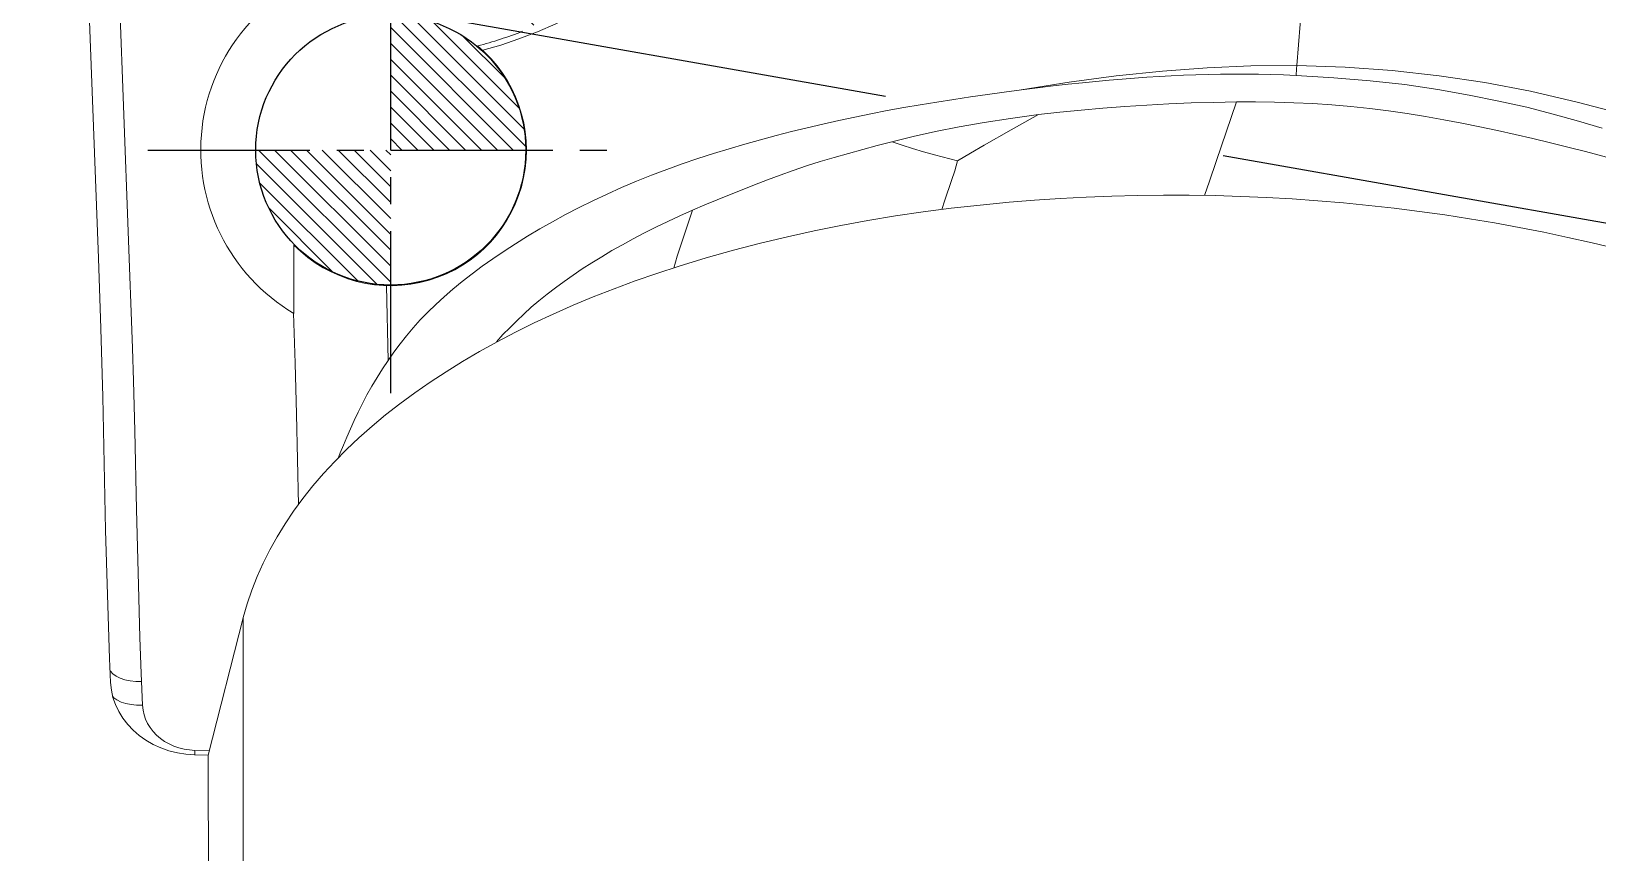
# Model space of a CAD drawing. Header units: inches. Extents: x 160917 to 162189, y -51061 to -50161.
# Drawn here: x 161490.04 to 161504.53, y -50530.78 to -50523.17 of the extents above; entities that cross this region are included whole.
import ezdxf

# ---------------------------------------------------------------- set-up
doc = ezdxf.new("R2010")
doc.units = ezdxf.units.IN
doc.header["$LTSCALE"] = 2
doc.header["$MEASUREMENT"] = 0
doc.linetypes.add('CENTER2', pattern=[1.125, 0.75, -0.125, 0.125, -0.125])
doc.linetypes.add('HIDDEN', pattern=[9.525, 6.35, -3.175])
doc.layers.add('PIN', color=4, linetype='CONTINUOUS')
doc.layers.add('壓塊', color=157, linetype='CONTINUOUS')
doc.layers.add('PRODUCT', color=1, linetype='CONTINUOUS', lineweight=15)
doc.layers.add('枕位', color=75, linetype='CONTINUOUS', lineweight=15)

msp = doc.modelspace()

# ---------------------------------------------------------------- hatches: boundary and pattern name
at = {"layer": 'PIN', "linetype": 'Continuous'}
h = msp.add_hatch(dxfattribs=at)
h.set_pattern_fill('ANSI31', color=6, scale=0.833333, angle=90, style=0)
h.set_pattern_definition([(135, (161664.43175, -50536.13672), (-0.073656956, -0.073656956), [])])
h.paths.add_polyline_path([(161493.363, -50524.27), (161492.113, -50524.27, 0.414214), (161493.363, -50525.52)])
h.paths.add_polyline_path([(161493.363, -50523.02), (161493.363, -50524.27), (161494.613, -50524.27, 0.414214)])

# ---------------------------------------------------------------- linework, layer by layer
at = {"layer": 'PIN', "color": 6, "linetype": 'CENTER2'}
for p, q in [((161493.363, -50526.52), (161493.363, -50522.02)), ((161491.113, -50524.27), (161495.613, -50524.27))]:
    msp.add_line(p, q, dxfattribs=at)
at = {"layer": 'PIN', "color": 6, "linetype": 'Continuous'}
msp.add_circle((161493.363, -50524.27), 1.25, dxfattribs=at)
at = {"layer": 'PRODUCT', "linetype": 'ByBlock'}
for p, q in [((161490.84, -50522.552), (161490.974, -50526.104)), ((161501.748, -50523.517), (161501.744, -50523.579)), ((161501.749, -50523.487), (161501.748, -50523.517)), ((161501.192, -50523.824), (161501.005, -50524.377)), ((161496.04, -50524.878), (161496.156, -50524.827)), ((161498.493, -50524.733), (161498.465, -50524.82)), ((161499.086, -50524.753), (161498.818, -50524.779)), ((161492.466, -50525.36), (161492.467, -50525.151)), ((161492.465, -50525.571), (161492.466, -50525.36)), ((161493.323, -50525.526), (161493.339, -50526.217)), ((161492.467, -50525.783), (161492.465, -50525.571)), ((161490.974, -50526.104), (161490.983, -50526.407)), ((161490.983, -50526.407), (161490.994, -50526.869)), ((161490.994, -50526.869), (161491.009, -50527.597)), ((161491.009, -50527.597), (161491.027, -50528.299)), ((161491.027, -50528.299), (161491.041, -50528.783)), ((161491.673, -50529.873), (161491.998, -50528.6)), ((161491.041, -50528.783), (161491.053, -50529.116)), ((161490.77, -50529.201), (161490.761, -50528.977)), ((161490.95, -50529.185), (161491.002, -50529.191)), ((161491.002, -50529.191), (161491.056, -50529.192)), ((161491.053, -50529.116), (161491.065, -50529.411)), ((161490.777, -50529.27), (161490.77, -50529.201)), ((161490.845, -50529.469), (161490.815, -50529.405)), ((161490.959, -50529.405), (161491.011, -50529.411)), ((161491.011, -50529.411), (161491.065, -50529.411)), ((161491.466, -50529.864), (161491.388, -50529.851)), ((161491.546, -50529.87), (161491.466, -50529.864)), ((161491.673, -50529.873), (161491.546, -50529.87)), ((161491.548, -50529.868), (161491.55, -50529.829)), ((161491.55, -50529.829), (161491.683, -50529.833))]:
    msp.add_line(p, q, dxfattribs=at)
for points in [[(161501.979, -50520.556), (161501.918, -50521.461), (161501.886, -50521.892), (161501.853, -50522.307), (161501.817, -50522.711), (161501.78, -50523.105), (161501.749, -50523.487)], [(161496.591, -50521.605), (161496.464, -50521.793), (161496.329, -50521.971), (161496.186, -50522.139), (161496.038, -50522.296), (161495.884, -50522.442), (161495.726, -50522.578), (161495.563, -50522.703), (161495.398, -50522.818), (161495.23, -50522.923), (161495.061, -50523.017), (161494.89, -50523.101), (161494.72, -50523.176), (161494.55, -50523.241), (161494.381, -50523.298), (161494.214, -50523.345)], [(161490.724, -50527.79), (161490.697, -50526.555), (161490.68, -50525.921), (161490.657, -50525.272), (161490.552, -50522.506)], [(161499.199, -50523.713), (161499.644, -50523.641), (161500.079, -50523.584), (161500.507, -50523.54), (161500.92, -50523.509), (161501.325, -50523.491), (161501.749, -50523.487)], [(161508.905, -50526.225), (161508.655, -50525.945), (161508.386, -50525.691), (161508.076, -50525.443), (161507.748, -50525.219), (161507.397, -50525.014), (161506.995, -50524.808), (161506.568, -50524.608), (161506.134, -50524.418), (161505.694, -50524.243), (161505.247, -50524.083), (161504.795, -50523.943), (161504.346, -50523.825), (161503.912, -50523.726), (161503.491, -50523.644), (161503.067, -50523.581), (161502.633, -50523.534), (161502.198, -50523.502), (161501.749, -50523.487)], [(161499.2, -50523.713), (161499.351, -50523.694), (161499.495, -50523.676), (161499.634, -50523.66), (161499.765, -50523.646), (161499.891, -50523.634), (161500.013, -50523.623), (161500.132, -50523.613), (161500.248, -50523.604), (161500.362, -50523.596), (161500.476, -50523.588), (161500.588, -50523.582), (161500.702, -50523.577), (161500.815, -50523.572), (161500.93, -50523.569), (161501.045, -50523.567), (161501.161, -50523.566), (161501.278, -50523.566), (161501.395, -50523.568), (161501.511, -50523.57), (161501.628, -50523.574), (161501.744, -50523.579)], [(161501.744, -50523.579), (161502.094, -50523.6), (161502.429, -50523.628), (161502.75, -50523.664), (161503.055, -50523.709), (161503.345, -50523.76), (161503.62, -50523.816), (161503.879, -50523.874), (161504.123, -50523.937), (161504.356, -50524.001), (161504.578, -50524.066)], [(161493.857, -50525.629), (161493.939, -50525.558), (161494.025, -50525.487), (161494.116, -50525.416), (161494.21, -50525.346), (161494.309, -50525.276), (161494.412, -50525.206), (161494.519, -50525.137), (161494.629, -50525.068), (161494.743, -50525), (161494.861, -50524.933), (161494.982, -50524.868), (161495.107, -50524.803), (161495.235, -50524.74), (161495.366, -50524.678), (161495.5, -50524.617), (161495.637, -50524.559), (161495.776, -50524.503), (161495.918, -50524.449), (161496.061, -50524.398), (161496.206, -50524.348), (161496.351, -50524.302), (161496.496, -50524.257), (161496.641, -50524.215), (161496.785, -50524.175), (161496.93, -50524.136), (161497.074, -50524.099), (161497.218, -50524.063), (161497.363, -50524.029), (161497.51, -50523.996), (161497.658, -50523.965), (161497.807, -50523.934), (161497.958, -50523.905), (161498.111, -50523.877), (161498.265, -50523.85), (161498.419, -50523.825), (161498.574, -50523.801), (161498.729, -50523.778), (161498.886, -50523.755), (161499.042, -50523.733), (161499.2, -50523.713)], [(161499.359, -50523.942), (161499.556, -50523.92), (161499.755, -50523.899), (161499.955, -50523.882), (161500.157, -50523.866), (161500.361, -50523.853), (161500.566, -50523.843), (161500.773, -50523.834), (161500.981, -50523.828), (161501.192, -50523.824)], [(161501.192, -50523.824), (161501.368, -50523.824), (161501.544, -50523.826), (161501.721, -50523.832), (161501.897, -50523.84), (161502.074, -50523.851), (161502.25, -50523.866), (161502.425, -50523.884), (161502.599, -50523.906), (161502.771, -50523.931), (161502.942, -50523.958), (161503.11, -50523.989), (161503.277, -50524.021), (161503.443, -50524.054), (161503.608, -50524.089), (161503.771, -50524.126), (161503.934, -50524.163), (161504.097, -50524.202), (161504.259, -50524.242), (161504.421, -50524.284), (161504.582, -50524.326), (161504.743, -50524.37)], [(161498.198, -50524.145), (161498.405, -50524.099), (161498.624, -50524.055), (161498.856, -50524.015), (161499.101, -50523.977), (161499.359, -50523.942)], [(161499.359, -50523.942), (161499.231, -50524.012), (161499.105, -50524.083)], [(161499.105, -50524.083), (161498.855, -50524.225), (161498.731, -50524.298), (161498.609, -50524.371)], [(161496.156, -50524.827), (161496.269, -50524.778), (161496.384, -50524.73), (161496.499, -50524.683), (161496.615, -50524.637), (161496.731, -50524.591), (161496.849, -50524.547), (161496.968, -50524.503), (161497.089, -50524.459), (161497.212, -50524.417), (161497.338, -50524.377), (161497.468, -50524.338), (161497.599, -50524.301), (161497.732, -50524.264), (161497.867, -50524.229), (161498.198, -50524.145)], [(161498.609, -50524.371), (161498.395, -50524.315), (161498.293, -50524.285), (161498.194, -50524.254), (161498.098, -50524.224), (161498.005, -50524.194)], [(161498.609, -50524.371), (161498.583, -50524.461), (161498.553, -50524.551), (161498.493, -50524.733)], [(161501.005, -50524.377), (161500.942, -50524.559), (161500.894, -50524.692)], [(161496.156, -50524.827), (161496.084, -50525.038), (161496.015, -50525.251), (161495.982, -50525.362)], [(161498.818, -50524.779), (161498.552, -50524.809), (161498.291, -50524.843), (161498.034, -50524.88), (161497.78, -50524.922), (161497.529, -50524.968), (161497.281, -50525.018), (161497.035, -50525.072), (161496.787, -50525.131), (161496.536, -50525.197), (161496.284, -50525.268), (161496.033, -50525.344)], [(161495.508, -50525.146), (161495.608, -50525.091), (161495.711, -50525.037), (161495.818, -50524.984), (161495.927, -50524.931), (161496.04, -50524.878)], [(161494.342, -50526.045), (161494.402, -50525.979), (161494.465, -50525.915), (161494.529, -50525.851), (161494.596, -50525.788), (161494.664, -50525.726), (161494.735, -50525.665), (161494.81, -50525.605), (161494.888, -50525.545), (161494.968, -50525.486), (161495.051, -50525.427), (161495.136, -50525.37), (161495.224, -50525.313), (161495.316, -50525.257), (161495.41, -50525.201), (161495.508, -50525.146)], [(161493.339, -50526.217), (161493.393, -50526.14), (161493.45, -50526.064), (161493.509, -50525.989), (161493.571, -50525.916), (161493.636, -50525.843), (161493.705, -50525.771), (161493.779, -50525.7), (161493.857, -50525.629)], [(161492.462, -50525.781), (161492.478, -50526.244), (161492.49, -50526.714), (161492.508, -50527.554)], [(161492.877, -50527.124), (161492.896, -50527.073), (161492.925, -50527.002), (161492.956, -50526.928), (161492.989, -50526.852), (161493.024, -50526.775), (161493.061, -50526.696), (161493.101, -50526.616), (161493.143, -50526.536), (161493.188, -50526.456), (161493.236, -50526.376), (161493.286, -50526.296), (161493.339, -50526.217)], [(161490.761, -50528.977), (161490.741, -50528.388), (161490.724, -50527.79)], [(161490.766, -50529.088), (161490.769, -50529.096), (161490.79, -50529.12), (161490.82, -50529.142), (161490.857, -50529.16), (161490.901, -50529.175), (161490.95, -50529.185)], [(161490.815, -50529.405), (161490.792, -50529.338), (161490.777, -50529.27)], [(161490.791, -50529.33), (161490.8, -50529.341), (161490.829, -50529.362), (161490.867, -50529.381), (161490.91, -50529.395), (161490.959, -50529.405)], [(161491.035, -50529.691), (161490.979, -50529.642), (161490.928, -50529.589), (161490.883, -50529.531), (161490.845, -50529.469)], [(161491.065, -50529.411), (161491.07, -50529.455), (161491.079, -50529.498), (161491.093, -50529.539), (161491.112, -50529.579), (161491.136, -50529.617), (161491.163, -50529.653), (161491.195, -50529.687), (161491.231, -50529.718), (161491.269, -50529.745), (161491.311, -50529.769), (161491.356, -50529.789), (161491.402, -50529.805), (161491.45, -50529.817), (161491.499, -50529.825), (161491.55, -50529.829)], [(161491.388, -50529.851), (161491.31, -50529.832), (161491.236, -50529.805), (161491.164, -50529.773), (161491.097, -50529.735), (161491.035, -50529.691)]]:
    msp.add_lwpolyline(points, dxfattribs=at)
for centre, radius, start, end in [((161493.363, -50524.27), 1.759, 41.0832, 239.3586), ((161493.131, -50519.406), 4.035, 284.8951, 291.1063), ((161493.363, -50524.27), 1.256, 224.4875, 50.1797)]:
    msp.add_arc(centre, radius, start, end, dxfattribs=at)
for start_param, end_param in [(6.437008, 8.099499), (8.462201, 9.314801)]:
    msp.add_ellipse((161501.128, -50529.512), major_axis=(9.208, -0.387), ratio=0.522262, start_param=start_param, end_param=end_param, dxfattribs=at)
at = {"layer": '壓塊', "color": 153, "linetype": 'HIDDEN', "ltscale": 0.5}
msp.add_lwpolyline([(161531.176, -50436.214), (161516.59, -50518.937, -0.414214), (161507.322, -50525.427), (161493.535, -50522.996, -0.414214), (161487.045, -50513.728), (161501.632, -50431.004, -0.414214), (161510.899, -50424.515), (161524.687, -50426.946, -0.414214)], format="xyb", close=True, dxfattribs=at)
at = {"layer": '枕位', "linetype": 'ByBlock', "ltscale": 0.3}
for p, q in [((161491.998, -50528.6), (161491.998, -50535.002)), ((161491.673, -50529.873), (161491.678, -50532.109))]:
    msp.add_line(p, q, dxfattribs=at)

doc.saveas('drawing.dxf')
